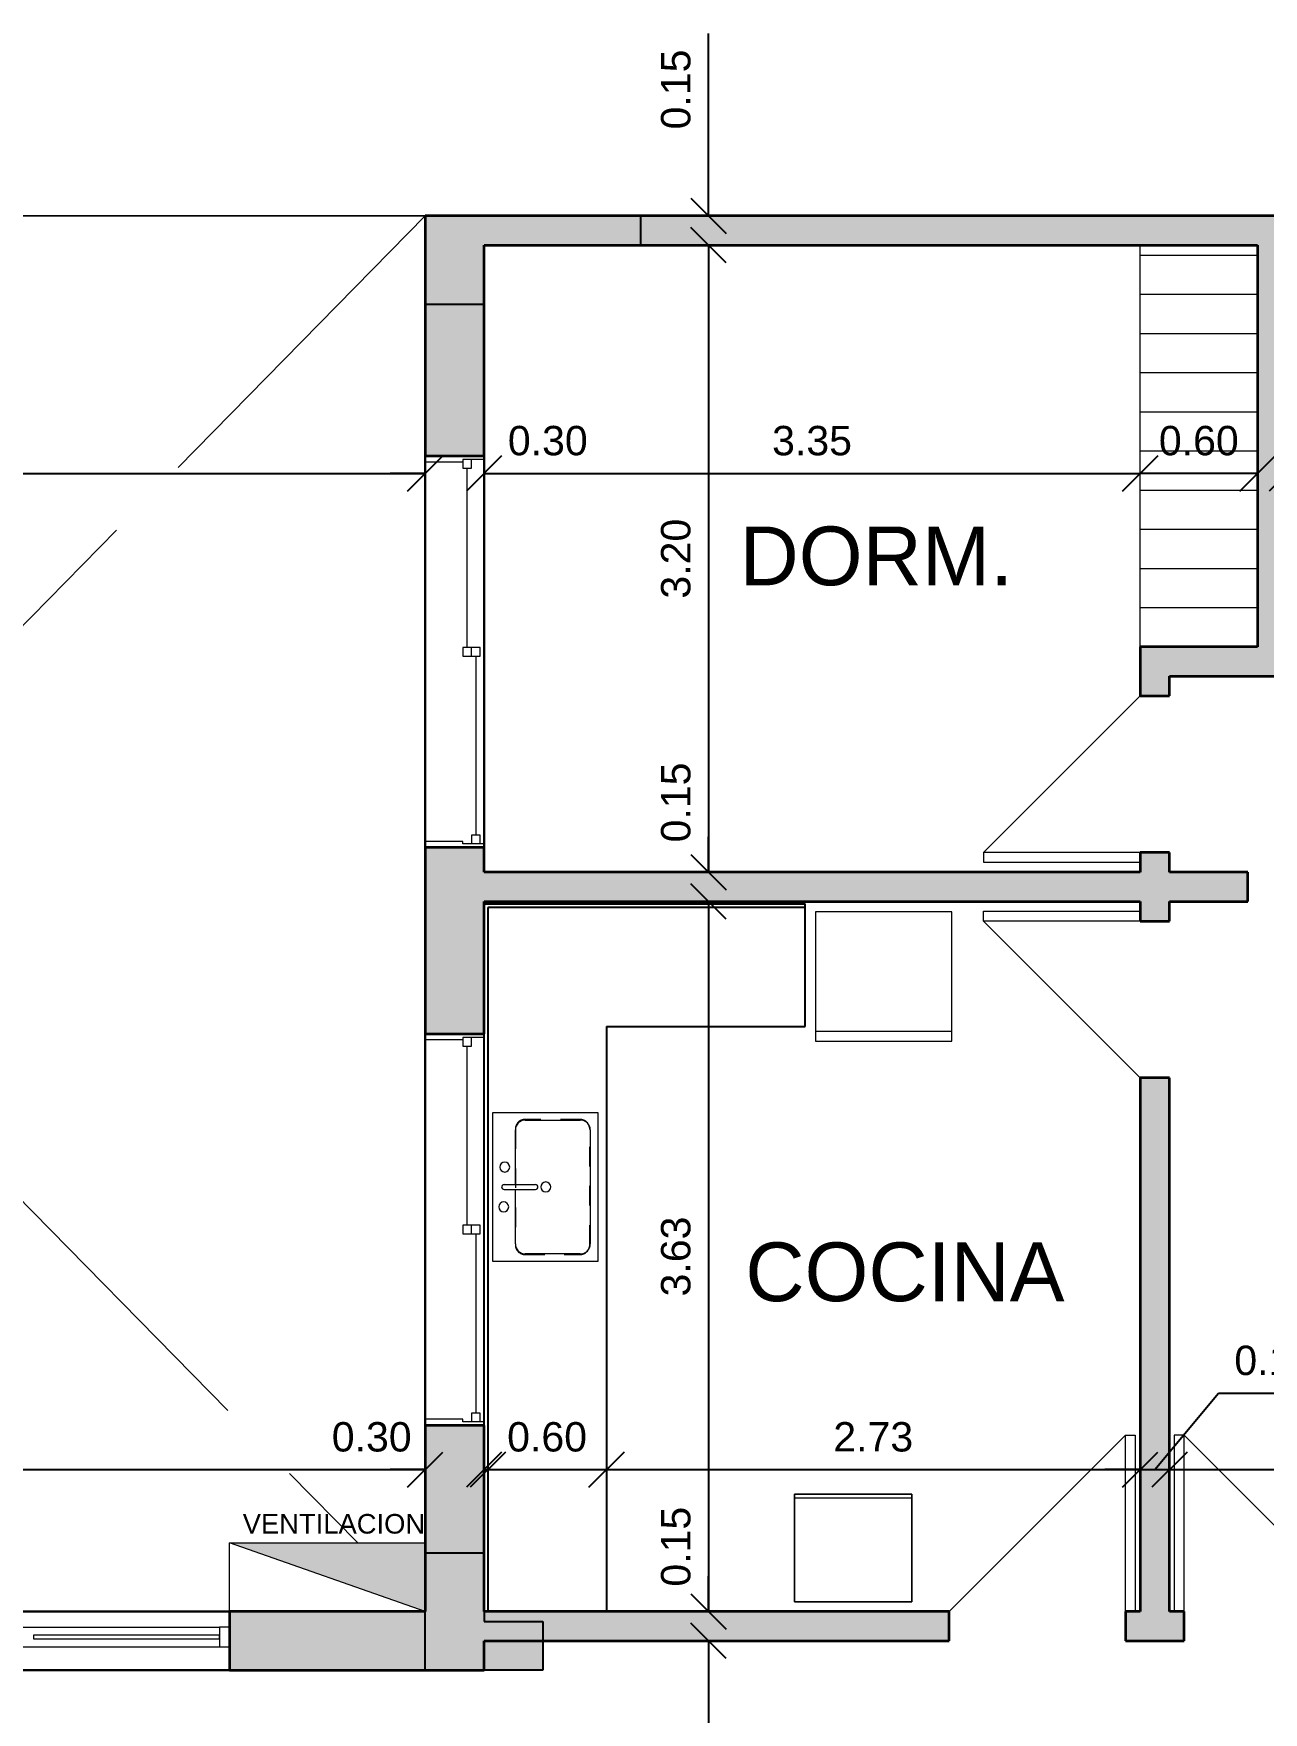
# Model space of a CAD drawing. Header units: metres. Extents: x 42 to 294, y -52 to 32.
# Drawn here: x 106.92 to 113.2, y -7.5 to 1.07 of the extents above; entities that cross this region are included whole.
import ezdxf

# ---------------------------------------------------------------- set-up
doc = ezdxf.new("R2010")
doc.units = ezdxf.units.M
doc.header["$LTSCALE"] = 0.15
doc.linetypes.add('ACAD_ISO02W100', pattern=[15, 12, -3])
doc.linetypes.add('Dash dot dot', pattern=[0.03, 0.012, -0.006, 0, -0.006, 0, -0.006])
doc.layers.get('0').update_dxf_attribs({"lineweight": 20})
for name, color, linetype, lineweight in [('A-DOORSYM', 1, 'Continuous', 9), ('A-FLORCAM', 3, 'Continuous', 9), ('A-GLAZIDM', 6, 'Continuous', 9), ('A-WALL', 2, 'Continuous', 30), ('A-WALLCWM', 6, 'Continuous', 9), ('F-AFFFEQM', 6, 'Continuous', 9), ('P-SANRFIM', 6, 'Continuous', 9), ('VENTILACIONES', 4, 'Continuous', 9)]:
    doc.layers.add(name, color=color, linetype=linetype, lineweight=lineweight)
doc.layers.add('Hatch', color=8, linetype='Continuous')
doc.layers.add('MUROS', color=11, linetype='Continuous')
doc.styles.get("Standard").update_dxf_attribs({"font": 'arial.ttf', "height": 0.15})
doc.dimstyles.new('Copy of Annotative', dxfattribs={"dimtxt": 0.15, "dimasz": 0.18, "dimexe": 0.18, "dimexo": 0.0625, "dimgap": 0.09, "dimtad": 1, "dimzin": 0, "dimdsep": 46, "dimtxsty": 'Standard', "dimblk": 'OBLIQUE', "dimcen": 0.09, "dimse1": 1, "dimse2": 1, "dimadec": 0, "dimazin": 0, "dimtfac": 1, "dimtofl": 0, "dimtmove": 0, "dimatfit": 3, "dimfxl": 1, "dimtolj": 1, "dimtzin": 0, "dimarcsym": 0})

# ---------------------------------------------------------------- blocks, each defined once
blk = doc.blocks.new('Puerta de 1 hoja - 90 x 210 cm-88-04 Tercer piso')
at = {"layer": 'A-DOORSYM', "lineweight": 13}
for p, q in [((0.7169, 0.975), (-0.1831, 0.075)), ((0.7169, 0.975), (-0.1831, 0.075)), ((0.7169, 0.075), (0.7169, 0.975))]:
    blk.add_line(p, q, dxfattribs=at)
blk = doc.blocks.new('Puerta de 1 hoja - 90 x 210 cm-89-04 Tercer piso')
at = {"layer": 'A-DOORSYM', "lineweight": 13}
for p, q in [((0.7169, -0.975), (-0.1831, -0.075)), ((0.7169, -0.975), (-0.1831, -0.075)), ((0.7169, -0.075), (0.7169, -0.975))]:
    blk.add_line(p, q, dxfattribs=at)
blk = doc.blocks.new('Puerta de 1 hoja - 80 x 210 cm-113-04 Tercer piso')
at = {"layer": 'A-DOORSYM', "lineweight": 13}
for p, q in [((0.6669, -0.875), (-0.1331, -0.075)), ((0.6669, -0.875), (-0.1331, -0.075)), ((0.6669, -0.075), (0.6669, -0.875))]:
    blk.add_line(p, q, dxfattribs=at)
blk = doc.blocks.new('Deslizante con cubrejuntas - 2000 x 1200mm-110-04 Tercer piso')
at = {"layer": 'A-GLAZIDM', "lineweight": 13}
for p, q in [((-1, 0.15), (-0.98095, 0.15)), ((-0.98095, 0.15), (-0.98095, 0.04205)), ((-0.9365, 0.0865), (-0.98095, 0.0865)), ((-0.9365, 0.04205), (-0.9365, 0.0865)), ((-0.022225, 0.13095), (-0.022225, 0.04205)), ((0.022225, 0.13095), (-0.022225, 0.13095)), ((0.022225, 0.0865), (-0.022225, 0.0865)), ((0.022225, 0.04205), (0.022225, 0.13095)), ((0.022225, 0.108725), (0.9365, 0.108725)), ((0.9365, 0.13095), (0.9365, 0.0865)), ((0.98095, 0.13095), (0.9365, 0.13095)), ((0.9365, 0.0865), (0.98095, 0.0865)), ((0.98095, 0.15), (0.98095, 0.04205)), ((1, 0.15), (0.98095, 0.15)), ((1, -0.15), (1, 0.15)), ((-0.98095, 0.04205), (-0.96825, 0.04205)), ((-0.96825, 0.04205), (-0.9365, 0.04205)), ((-0.96825, 0.04205), (-0.96825, -0.15)), ((-0.022225, 0.064275), (-0.9365, 0.064275)), ((-0.022225, 0.04205), (0.022225, 0.04205)), ((0.96825, 0.04205), (0.96825, -0.15)), ((0.98095, 0.04205), (0.96825, 0.04205)), ((-0.96825, -0.15), (-1, -0.15)), ((0.96825, -0.15), (1, -0.15))]:
    blk.add_line(p, q, dxfattribs=at)
blk = doc.blocks.new('Montante rectangular - Montante rectangular - 5x10 cm Aluminio-107-04 Tercer piso')
at = {"layer": 'A-WALLCWM'}
h = blk.add_hatch(dxfattribs=at)
h.set_pattern_fill('FP1_4', color=256, style=0, pattern_type=2)
h.set_pattern_definition([(315, (-0.215, 0.048), (0.25173, 0.25173), []), (315, (-0.215, -0.333), (0.25173, 0.25173), [])])
h.paths.add_polyline_path([(-0.05, 0.05), (0, 0.05), (0, -0.05), (-0.05, -0.05)], flags=0)
at = {"layer": 'A-WALLCWM', "lineweight": 13}
for p, q in [((-0.05, 0.05), (0, 0.05)), ((-0.05, -0.05), (-0.05, 0.05)), ((0, 0.05), (0, -0.05)), ((0, -0.05), (-0.05, -0.05))]:
    blk.add_line(p, q, dxfattribs=at)
blk = doc.blocks.new('Montante rectangular - Montante rectangular - 5x10 cm Aluminio-93-04 Tercer piso')
at = {"layer": 'A-WALLCWM'}
for p, q in [((20.7336, -3.1307), (20.7336, -4.1307)), ((20.8336, -3.1307), (20.8336, -4.1307))]:
    blk.add_line(p, q, dxfattribs=at)
blk = doc.blocks.new('Panel de sistema - Acristalado-92-04 Tercer piso')
at = {"layer": 'A-WALLCWM'}
for p, q in [((0.475, 0.01), (-0.475, 0.01)), ((-0.475, 0.01), (-0.475, -0.01)), ((0.475, -0.01), (0.475, 0.01)), ((-0.475, -0.01), (0.475, -0.01))]:
    blk.add_line(p, q, dxfattribs=at)
blk = doc.blocks.new('Montante rectangular - Montante rectangular - 5x10 cm Aluminio-91-04 Tercer piso')
at = {"layer": 'A-WALLCWM'}
for p, q in [((20.4836, 4.8143), (21.4336, 4.8143)), ((20.4836, 4.7143), (21.4336, 4.7143))]:
    blk.add_line(p, q, dxfattribs=at)
blk = doc.blocks.new('Puerta de 1 hoja - 80 x 210 cm-84-04 Tercer piso')
at = {"layer": 'A-DOORSYM', "lineweight": 13}
for p, q in [((0.6669, 0.875), (-0.1331, 0.075)), ((0.6669, 0.875), (-0.1331, 0.075)), ((0.6669, 0.075), (0.6669, 0.875))]:
    blk.add_line(p, q, dxfattribs=at)
blk = doc.blocks.new('Counter Top - Corner w sink - 600mm Depth-54-04 Tercer piso')
at = {"layer": 'A-FLORCAM'}
for p, q in [((-1.2005, 1.6404), (-1.2005, 0)), ((-0.5755, 1.6404), (-1.2005, 1.6404)), ((-0.5755, 0.625), (-0.5755, 1.6404)), ((2.4121, 0.625), (-0.5755, 0.625)), ((-0.5379, 0), (1.4621, 0))]:
    blk.add_line(p, q, dxfattribs=at)
at = {"layer": 'A-FLORCAM', "lineweight": 25}
for p, q in [((-0.5755, 1.6404), (-1.2005, 1.6404)), ((-1.2005, 0), (-1.2005, 1.6404)), ((-1.1814, 1.6404), (-1.1814, 0.0191)), ((-0.5755, 0.625), (-0.5755, 1.6404)), ((-0.5755, 0.625), (2.4121, 0.625)), ((-1.1814, 0.0191), (2.4121, 0.0191)), ((1.4621, 0), (-0.5379, 0))]:
    blk.add_line(p, q, dxfattribs=at)
at = {"layer": 'A-FLORCAM', "linetype": 'Dash dot dot'}
for p, q in [((0.5395, 0.54), (-0.0505, 0.54)), ((-0.1005, 0.49), (-0.1005, 0.21)), ((0.5895, 0.21), (0.5895, 0.49)), ((-0.0505, 0.16), (0.5395, 0.16))]:
    blk.add_line(p, q, dxfattribs=at)
for centre, start, end in [((-0.0505, 0.49), 90, 180), ((0.5395, 0.49), 360, 90), ((-0.0505, 0.21), 180, 270), ((0.5395, 0.21), 270, 0)]:
    blk.add_arc(centre, 0.05, start, end, dxfattribs=at)
blk = doc.blocks.new('M_Sink Kitchen-Single - 760 x 535mm-27-04 Tercer piso')
at = {"layer": 'P-SANRFIM'}
for p, q in [((-0.3643, -0.2698), (-0.3643, 0.2652)), ((-0.3643, 0.2652), (0.3957, 0.2652)), ((0.3957, 0.2652), (0.3957, -0.2698)), ((-0.3262, -0.1047), (-0.3262, 0.1763)), ((-0.2754, 0.2271), (0.3068, 0.2271)), ((0.3576, 0.1763), (0.3576, -0.1047)), ((0.003, -0.2127), (0.003, -0.0531)), ((0.0284, -0.2127), (0.0284, -0.0531)), ((0.003, -0.1555), (-0.2754, -0.1555)), ((0.3068, -0.1555), (0.0284, -0.1555)), ((0.3957, -0.2698), (-0.3643, -0.2698))]:
    blk.add_line(p, q, dxfattribs=at)
for centre, radius, start, end in [((-0.2754, 0.1763), 0.0508, 90, 180), ((0.3068, 0.1763), 0.0508, 360, 90), ((0.0157, 0), 0.0254, 360, 180), ((0.0157, 0), 0.0254, 180, 0), ((0.0157, -0.0531), 0.0127, 360, 180), ((-0.2754, -0.1047), 0.0508, 180, 270), ((0.3068, -0.1047), 0.0508, 270, 0), ((-0.0859, -0.2096), 0.0254, 360, 180), ((-0.0859, -0.2096), 0.0254, 180, 0), ((0.0157, -0.2127), 0.0127, 180, 0), ((0.1173, -0.2148), 0.0254, 360, 180), ((0.1173, -0.2148), 0.0254, 180, 0)]:
    blk.add_arc(centre, radius, start, end, dxfattribs=at)
blk = doc.blocks.new('Refrigerator - 695 x 1650 x 660mm-9-04 Tercer piso')
at = {"layer": 'F-AFFFEQM'}
for p, q in [((0.695, 0.762), (0, 0.762)), ((0, 0.762), (0, 0.102)), ((0.695, 0.762), (0, 0.762)), ((0, 0.762), (0, 0.102)), ((0.695, 0.102), (0.695, 0.762)), ((0.695, 0.102), (0.695, 0.762)), ((0.695, 0.152), (0, 0.152)), ((0, 0.102), (0.695, 0.102)), ((0, 0.102), (0.695, 0.102))]:
    blk.add_line(p, q, dxfattribs=at)
blk = doc.blocks.new('Washer - 600 x 820 x 550mm-26-04 Tercer piso')
at = {"layer": 'F-AFFFEQM'}
for p, q in [((0.1487, 0.675), (-0.4513, 0.675)), ((-0.4513, 0.675), (-0.4513, 0.125)), ((-0.4513, 0.125), (-0.4513, 0.675)), ((-0.4513, 0.675), (0.1487, 0.675)), ((-0.4513, 0.125), (-0.4513, 0.675)), ((-0.4513, 0.675), (0.1487, 0.675)), ((-0.4513, 0.655), (0.1487, 0.655)), ((0.1487, 0.125), (0.1487, 0.675)), ((0.1487, 0.675), (0.1487, 0.125)), ((0.1487, 0.675), (0.1487, 0.125)), ((-0.4513, 0.125), (0.1487, 0.125)), ((0.1487, 0.125), (-0.4513, 0.125)), ((-0.4513, 0.125), (0.1487, 0.125))]:
    blk.add_line(p, q, dxfattribs=at)
blk = doc.blocks.new('Puerta de 1 hoja - 90 x 210 cm-71-02 Primer piso')
at = {"layer": 'A-DOORSYM', "lineweight": 13}
for p, q in [((0.7169, 0.975), (-0.1831, 0.075)), ((0.7169, 0.975), (-0.1831, 0.075)), ((0.7169, 0.075), (0.7169, 0.975))]:
    blk.add_line(p, q, dxfattribs=at)
blk = doc.blocks.new('Puerta de 1 hoja - 90 x 210 cm-70-02 Primer piso')
at = {"layer": 'A-DOORSYM', "lineweight": 13}
for p, q in [((0.7169, -0.975), (-0.1831, -0.075)), ((0.7169, -0.975), (-0.1831, -0.075)), ((0.7169, -0.075), (0.7169, -0.975))]:
    blk.add_line(p, q, dxfattribs=at)
blk = doc.blocks.new('Puerta de 1 hoja - 80 x 210 cm-64-02 Primer piso')
at = {"layer": 'A-DOORSYM', "lineweight": 13}
for p, q in [((0.6669, -0.875), (-0.1331, -0.075)), ((0.6669, -0.875), (-0.1331, -0.075)), ((0.6669, -0.075), (0.6669, -0.875))]:
    blk.add_line(p, q, dxfattribs=at)
blk = doc.blocks.new('Puerta de 1 hoja - 80 x 210 cm-63-02 Primer piso')
at = {"layer": 'A-DOORSYM', "lineweight": 13}
for p, q in [((0.6669, 0.875), (-0.1331, 0.075)), ((0.6669, 0.875), (-0.1331, 0.075)), ((0.6669, 0.075), (0.6669, 0.875))]:
    blk.add_line(p, q, dxfattribs=at)
blk = doc.blocks.new('_Oblique')
at = {"color": 0, "linetype": 'ByBlock', "lineweight": -2}
blk.add_line((-0.5, -0.5), (0.5, 0.5), dxfattribs=at)
blk = doc.blocks.new('*D2871')
at = {"color": 0, "lineweight": -2, "transparency": 16777216}
blk.add_line((101.9177, -1.1738), (108.9177, -1.1738), dxfattribs=at)
at = {"layer": 'Defpoints', "color": 0, "transparency": 16777216}
for p in [(101.9177, -1.1738), (108.9177, -1.1738), (108.9177, -1.1738)]:
    blk.add_point(p, dxfattribs=at)
at = {"color": 0, "lineweight": -2, "transparency": 16777216, "xscale": 0.18, "yscale": 0.18, "zscale": 0.18, "rotation": 180}
blk.add_blockref('_Oblique', (101.9177, -1.1738), dxfattribs=at)
at = {"color": 0, "lineweight": -2, "transparency": 16777216, "xscale": 0.18, "yscale": 0.18, "zscale": 0.18}
blk.add_blockref('_Oblique', (108.9177, -1.1738), dxfattribs=at)
at = {"color": 0, "transparency": 16777216, "insert": (105.4177, -1.0072), "char_height": 0.15, "attachment_point": 5}
blk.add_mtext('\\A1;7.00', dxfattribs=at)
blk = doc.blocks.new('*D2872')
at = {"color": 0, "lineweight": -2, "transparency": 16777216}
for p, q in [((108.9177, -1.1738), (108.7377, -1.1738)), ((109.2177, -1.1738), (109.3977, -1.1738))]:
    blk.add_line(p, q, dxfattribs=at)
at = {"layer": 'Defpoints', "color": 0, "transparency": 16777216}
for p in [(108.9177, -1.1738), (109.2177, -1.1738), (109.2177, -1.1738)]:
    blk.add_point(p, dxfattribs=at)
at = {"color": 0, "lineweight": -2, "transparency": 16777216, "xscale": 0.18, "yscale": 0.18, "zscale": 0.18}
blk.add_blockref('_Oblique', (108.9177, -1.1738), dxfattribs=at)
at = {"color": 0, "lineweight": -2, "transparency": 16777216, "xscale": 0.18, "yscale": 0.18, "zscale": 0.18, "rotation": 180}
blk.add_blockref('_Oblique', (109.2177, -1.1738), dxfattribs=at)
at = {"color": 0, "transparency": 16777216, "insert": (109.5434, -1.0072), "char_height": 0.15, "attachment_point": 5}
blk.add_mtext('\\A1;0.30', dxfattribs=at)
blk = doc.blocks.new('*D2873')
at = {"color": 0, "lineweight": -2, "transparency": 16777216}
for p, q in [((113.1677, -1.1738), (112.9877, -1.1738)), ((113.3177, -1.1738), (113.4977, -1.1738))]:
    blk.add_line(p, q, dxfattribs=at)
at = {"layer": 'Defpoints', "color": 0, "transparency": 16777216}
for p in [(113.1677, -1.1738), (113.3177, -1.1738), (113.3177, -1.1738)]:
    blk.add_point(p, dxfattribs=at)
at = {"color": 0, "lineweight": -2, "transparency": 16777216, "xscale": 0.18, "yscale": 0.18, "zscale": 0.18}
blk.add_blockref('_Oblique', (113.1677, -1.1738), dxfattribs=at)
at = {"color": 0, "lineweight": -2, "transparency": 16777216, "xscale": 0.18, "yscale": 0.18, "zscale": 0.18, "rotation": 180}
blk.add_blockref('_Oblique', (113.3177, -1.1738), dxfattribs=at)
at = {"color": 0, "transparency": 16777216, "insert": (113.5385, -1.0072), "char_height": 0.15, "attachment_point": 5}
blk.add_mtext('\\A1;0.15', dxfattribs=at)
blk = doc.blocks.new('*D2860')
at = {"color": 0, "lineweight": -2, "transparency": 16777216}
blk.add_line((101.9177, -6.2596), (108.9177, -6.2596), dxfattribs=at)
at = {"layer": 'Defpoints', "color": 0, "transparency": 16777216}
for p in [(101.9177, -6.2596), (108.9177, -6.2596), (108.9177, -6.2596)]:
    blk.add_point(p, dxfattribs=at)
at = {"color": 0, "lineweight": -2, "transparency": 16777216, "xscale": 0.18, "yscale": 0.18, "zscale": 0.18, "rotation": 180}
blk.add_blockref('_Oblique', (101.9177, -6.2596), dxfattribs=at)
at = {"color": 0, "lineweight": -2, "transparency": 16777216, "xscale": 0.18, "yscale": 0.18, "zscale": 0.18}
blk.add_blockref('_Oblique', (108.9177, -6.2596), dxfattribs=at)
at = {"color": 0, "transparency": 16777216, "insert": (105.4177, -6.093), "char_height": 0.15, "attachment_point": 5}
blk.add_mtext('\\A1;7.00', dxfattribs=at)
blk = doc.blocks.new('*D2861')
at = {"color": 0, "lineweight": -2, "transparency": 16777216}
for p, q in [((108.9177, -6.2596), (108.7377, -6.2596)), ((109.2177, -6.2596), (109.3977, -6.2596))]:
    blk.add_line(p, q, dxfattribs=at)
at = {"layer": 'Defpoints', "color": 0, "transparency": 16777216}
for p in [(108.9177, -6.2596), (109.2177, -6.2596), (109.2177, -6.2596)]:
    blk.add_point(p, dxfattribs=at)
at = {"color": 0, "lineweight": -2, "transparency": 16777216, "xscale": 0.18, "yscale": 0.18, "zscale": 0.18}
blk.add_blockref('_Oblique', (108.9177, -6.2596), dxfattribs=at)
at = {"color": 0, "lineweight": -2, "transparency": 16777216, "xscale": 0.18, "yscale": 0.18, "zscale": 0.18, "rotation": 180}
blk.add_blockref('_Oblique', (109.2177, -6.2596), dxfattribs=at)
at = {"color": 0, "transparency": 16777216, "insert": (108.6443, -6.093), "char_height": 0.15, "attachment_point": 5}
blk.add_mtext('\\A1;0.30', dxfattribs=at)
blk = doc.blocks.new('*D2862')
at = {"color": 0, "lineweight": -2, "transparency": 16777216}
blk.add_line((109.2367, -6.2596), (109.8427, -6.2596), dxfattribs=at)
at = {"layer": 'Defpoints', "color": 0, "transparency": 16777216}
for p in [(109.2367, -6.2596), (109.8427, -6.2596), (109.8427, -6.2596)]:
    blk.add_point(p, dxfattribs=at)
at = {"color": 0, "lineweight": -2, "transparency": 16777216, "xscale": 0.18, "yscale": 0.18, "zscale": 0.18, "rotation": 180}
blk.add_blockref('_Oblique', (109.2367, -6.2596), dxfattribs=at)
at = {"color": 0, "lineweight": -2, "transparency": 16777216, "xscale": 0.18, "yscale": 0.18, "zscale": 0.18}
blk.add_blockref('_Oblique', (109.8427, -6.2596), dxfattribs=at)
at = {"color": 0, "transparency": 16777216, "insert": (109.5397, -6.093), "char_height": 0.15, "attachment_point": 5}
blk.add_mtext('\\A1;0.60', dxfattribs=at)
blk = doc.blocks.new('*D2863')
at = {"color": 0, "lineweight": -2, "transparency": 16777216}
blk.add_line((109.8427, -6.2596), (112.5677, -6.2596), dxfattribs=at)
at = {"layer": 'Defpoints', "color": 0, "transparency": 16777216}
for p in [(109.8427, -6.2596), (112.5677, -6.2596), (112.5677, -6.2614)]:
    blk.add_point(p, dxfattribs=at)
at = {"color": 0, "lineweight": -2, "transparency": 16777216, "xscale": 0.18, "yscale": 0.18, "zscale": 0.18, "rotation": 180}
blk.add_blockref('_Oblique', (109.8427, -6.2596), dxfattribs=at)
at = {"color": 0, "lineweight": -2, "transparency": 16777216, "xscale": 0.18, "yscale": 0.18, "zscale": 0.18}
blk.add_blockref('_Oblique', (112.5677, -6.2596), dxfattribs=at)
at = {"color": 0, "transparency": 16777216, "insert": (111.2052, -6.093), "char_height": 0.15, "attachment_point": 5}
blk.add_mtext('\\A1;2.73', dxfattribs=at)
blk = doc.blocks.new('*D2864')
at = {"color": 0, "lineweight": -2, "transparency": 16777216}
for p, q in [((112.6427, -6.2596), (112.9678, -5.8694)), ((112.9678, -5.8694), (113.5385, -5.8694)), ((112.5677, -6.2596), (112.3877, -6.2596)), ((112.5677, -6.2596), (112.7177, -6.2596)), ((112.7177, -6.2596), (112.8977, -6.2596))]:
    blk.add_line(p, q, dxfattribs=at)
at = {"layer": 'Defpoints', "color": 0, "transparency": 16777216}
for p in [(112.5677, -6.2614), (112.7177, -6.2596), (112.7177, -6.2614)]:
    blk.add_point(p, dxfattribs=at)
at = {"color": 0, "lineweight": -2, "transparency": 16777216, "xscale": 0.18, "yscale": 0.18, "zscale": 0.18}
blk.add_blockref('_Oblique', (112.5677, -6.2596), dxfattribs=at)
at = {"color": 0, "lineweight": -2, "transparency": 16777216, "xscale": 0.18, "yscale": 0.18, "zscale": 0.18, "rotation": 180}
blk.add_blockref('_Oblique', (112.7177, -6.2596), dxfattribs=at)
at = {"color": 0, "transparency": 16777216, "insert": (113.2531, -5.7028), "char_height": 0.15, "attachment_point": 5}
blk.add_mtext('\\A1;0.15', dxfattribs=at)
blk = doc.blocks.new('*D2865')
at = {"color": 0, "lineweight": -2, "transparency": 16777216}
blk.add_line((112.7177, -6.2596), (119.1927, -6.2596), dxfattribs=at)
at = {"layer": 'Defpoints', "color": 0, "transparency": 16777216}
for p in [(112.7177, -6.2614), (119.1927, -6.2596), (119.1927, -6.2628)]:
    blk.add_point(p, dxfattribs=at)
at = {"color": 0, "lineweight": -2, "transparency": 16777216, "xscale": 0.18, "yscale": 0.18, "zscale": 0.18, "rotation": 180}
blk.add_blockref('_Oblique', (112.7177, -6.2596), dxfattribs=at)
at = {"color": 0, "lineweight": -2, "transparency": 16777216, "xscale": 0.18, "yscale": 0.18, "zscale": 0.18}
blk.add_blockref('_Oblique', (119.1927, -6.2596), dxfattribs=at)
at = {"color": 0, "transparency": 16777216, "insert": (115.9552, -6.093), "char_height": 0.15, "attachment_point": 5}
blk.add_mtext('\\A1;6.48', dxfattribs=at)
blk = doc.blocks.new('*D2837')
at = {"color": 0, "lineweight": -2, "transparency": 16777216}
blk.add_line((113.1677, -1.1738), (112.5677, -1.1738), dxfattribs=at)
at = {"layer": 'Defpoints', "color": 0, "transparency": 16777216}
for p in [(112.5677, -1.1738), (112.5677, -1.1738), (113.1677, -1.1738)]:
    blk.add_point(p, dxfattribs=at)
at = {"color": 0, "lineweight": -2, "transparency": 16777216, "xscale": 0.18, "yscale": 0.18, "zscale": 0.18, "rotation": 180}
blk.add_blockref('_Oblique', (112.5677, -1.1738), dxfattribs=at)
at = {"color": 0, "lineweight": -2, "transparency": 16777216, "xscale": 0.18, "yscale": 0.18, "zscale": 0.18}
blk.add_blockref('_Oblique', (113.1677, -1.1738), dxfattribs=at)
at = {"color": 0, "transparency": 16777216, "insert": (112.8677, -1.0072), "char_height": 0.15, "attachment_point": 5}
blk.add_mtext('\\A1;0.60', dxfattribs=at)
blk = doc.blocks.new('*D2840')
at = {"color": 0, "lineweight": -2, "transparency": 16777216}
blk.add_line((109.2177, -1.1738), (112.5677, -1.1738), dxfattribs=at)
at = {"layer": 'Defpoints', "color": 0, "transparency": 16777216}
for p in [(109.2177, -1.1738), (112.5677, -1.1738), (112.5677, -1.1738)]:
    blk.add_point(p, dxfattribs=at)
at = {"color": 0, "lineweight": -2, "transparency": 16777216, "xscale": 0.18, "yscale": 0.18, "zscale": 0.18, "rotation": 180}
blk.add_blockref('_Oblique', (109.2177, -1.1738), dxfattribs=at)
at = {"color": 0, "lineweight": -2, "transparency": 16777216, "xscale": 0.18, "yscale": 0.18, "zscale": 0.18}
blk.add_blockref('_Oblique', (112.5677, -1.1738), dxfattribs=at)
at = {"color": 0, "transparency": 16777216, "insert": (110.8927, -1.0072), "char_height": 0.15, "attachment_point": 5}
blk.add_mtext('\\A1;3.35', dxfattribs=at)
blk = doc.blocks.new('*D2506')
at = {"color": 0, "lineweight": -2, "transparency": 16777216}
for p, q in [((110.3643, 0.141), (110.3643, 1.0717)), ((110.3643, -0.009), (110.3643, -0.189))]:
    blk.add_line(p, q, dxfattribs=at)
at = {"layer": 'Defpoints', "color": 0, "transparency": 16777216}
for p in [(110.3643, 0.141), (110.3643, -0.009), (110.3643, -0.009)]:
    blk.add_point(p, dxfattribs=at)
at = {"color": 0, "lineweight": -2, "transparency": 16777216, "xscale": 0.18, "yscale": 0.18, "zscale": 0.18}
for p, rotation in [((110.3643, 0.141), 270), ((110.3643, -0.009), 90)]:
    blk.add_blockref('_Oblique', p, dxfattribs=dict(at, rotation=rotation))
at = {"color": 0, "transparency": 16777216, "insert": (110.1977, 0.7864), "char_height": 0.15, "attachment_point": 5, "rotation": 90}
blk.add_mtext('\\A1;0.15', dxfattribs=at)
blk = doc.blocks.new('*D2507')
at = {"color": 0, "lineweight": -2, "transparency": 16777216}
blk.add_line((110.3643, -0.009), (110.3643, -3.209), dxfattribs=at)
at = {"layer": 'Defpoints', "color": 0, "transparency": 16777216}
for p in [(110.3643, -0.009), (110.3643, -3.209), (110.3739, -3.209)]:
    blk.add_point(p, dxfattribs=at)
at = {"color": 0, "lineweight": -2, "transparency": 16777216, "xscale": 0.18, "yscale": 0.18, "zscale": 0.18}
for p, rotation in [((110.3643, -0.009), 90), ((110.3643, -3.209), 270)]:
    blk.add_blockref('_Oblique', p, dxfattribs=dict(at, rotation=rotation))
at = {"color": 0, "transparency": 16777216, "insert": (110.1976, -1.609), "char_height": 0.15, "attachment_point": 5, "rotation": 90}
blk.add_mtext('\\A1;3.20', dxfattribs=at)
blk = doc.blocks.new('*D2508')
at = {"color": 0, "lineweight": -2, "transparency": 16777216}
for p, q in [((110.3643, -3.209), (110.3643, -3.029)), ((110.3643, -3.359), (110.3643, -3.539))]:
    blk.add_line(p, q, dxfattribs=at)
at = {"layer": 'Defpoints', "color": 0, "transparency": 16777216}
for p in [(110.3739, -3.209), (110.3635, -3.359), (110.3643, -3.359)]:
    blk.add_point(p, dxfattribs=at)
at = {"color": 0, "lineweight": -2, "transparency": 16777216, "xscale": 0.18, "yscale": 0.18, "zscale": 0.18}
for p, rotation in [((110.3643, -3.209), 270), ((110.3643, -3.359), 90)]:
    blk.add_blockref('_Oblique', p, dxfattribs=dict(at, rotation=rotation))
at = {"color": 0, "transparency": 16777216, "insert": (110.1977, -2.8535), "char_height": 0.15, "attachment_point": 5, "rotation": 90}
blk.add_mtext('\\A1;0.15', dxfattribs=at)
blk = doc.blocks.new('*D2509')
at = {"color": 0, "lineweight": -2, "transparency": 16777216}
blk.add_line((110.3643, -3.359), (110.3643, -6.984), dxfattribs=at)
at = {"layer": 'Defpoints', "color": 0, "transparency": 16777216}
for p in [(110.3635, -3.359), (110.3641, -6.984), (110.3643, -6.984)]:
    blk.add_point(p, dxfattribs=at)
at = {"color": 0, "lineweight": -2, "transparency": 16777216, "xscale": 0.18, "yscale": 0.18, "zscale": 0.18}
for p, rotation in [((110.3643, -3.359), 90), ((110.3643, -6.984), 270)]:
    blk.add_blockref('_Oblique', p, dxfattribs=dict(at, rotation=rotation))
at = {"color": 0, "transparency": 16777216, "insert": (110.1976, -5.1715), "char_height": 0.15, "attachment_point": 5, "rotation": 90}
blk.add_mtext('\\A1;3.63', dxfattribs=at)
blk = doc.blocks.new('*D2510')
at = {"color": 0, "lineweight": -2, "transparency": 16777216}
for p, q in [((110.3643, -6.984), (110.3643, -6.804)), ((110.3643, -7.134), (110.3643, -7.314))]:
    blk.add_line(p, q, dxfattribs=at)
at = {"layer": 'Defpoints', "color": 0, "transparency": 16777216}
for p in [(110.3641, -6.984), (110.3601, -7.134), (110.3643, -7.134)]:
    blk.add_point(p, dxfattribs=at)
at = {"color": 0, "lineweight": -2, "transparency": 16777216, "xscale": 0.18, "yscale": 0.18, "zscale": 0.18}
for p, rotation in [((110.3643, -6.984), 270), ((110.3643, -7.134), 90)]:
    blk.add_blockref('_Oblique', p, dxfattribs=dict(at, rotation=rotation))
at = {"color": 0, "transparency": 16777216, "insert": (110.1977, -6.6529), "char_height": 0.15, "attachment_point": 5, "rotation": 90}
blk.add_mtext('\\A1;0.15', dxfattribs=at)
blk = doc.blocks.new('*D2511')
at = {"color": 0, "lineweight": -2, "transparency": 16777216}
blk.add_line((110.3643, -7.134), (110.3643, -8.659), dxfattribs=at)
at = {"layer": 'Defpoints', "color": 0, "transparency": 16777216}
for p in [(110.3601, -7.134), (110.3638, -8.659), (110.3643, -8.659)]:
    blk.add_point(p, dxfattribs=at)
at = {"color": 0, "lineweight": -2, "transparency": 16777216, "xscale": 0.18, "yscale": 0.18, "zscale": 0.18}
for p, rotation in [((110.3643, -7.134), 90), ((110.3643, -8.659), 270)]:
    blk.add_blockref('_Oblique', p, dxfattribs=dict(at, rotation=rotation))
at = {"color": 0, "transparency": 16777216, "insert": (110.1976, -7.8965), "char_height": 0.15, "attachment_point": 5, "rotation": 90}
blk.add_mtext('\\A1;1.53', dxfattribs=at)

msp = doc.modelspace()

# ---------------------------------------------------------------- hatches: boundary and pattern name
at = {"layer": 'Hatch', "ltscale": 0.2}
for points in [[(109.2177, -0.009), (110.0177, -0.009), (110.0177, 0.141), (108.9177, 0.141), (108.9177, -0.309), (109.2177, -0.309)], [(108.9177, -7.284), (109.5177, -7.284), (109.5177, -7.034), (109.2177, -7.034), (109.2177, -6.684), (108.9177, -6.684)]]:
    msp.add_hatch(color=256, dxfattribs=at).paths.add_polyline_path(points)
at = {"layer": 'MUROS'}
h = msp.add_hatch(color=256, dxfattribs=at)
h.paths.add_polyline_path([(120.4927, -6.9653), (119.4927, -6.9653), (119.4927, -7.1153), (120.4927, -7.1153)])
h.paths.add_polyline_path([(119.4927, -7.434), (119.1927, -7.434), (119.1927, -7.909), (119.4927, -7.909)])
h.paths.add_polyline_path([(119.4927, -6.1715), (119.1927, -6.1715), (119.1927, -6.834), (119.4927, -6.834)])
h.paths.add_polyline_path([(119.1927, -6.984), (115.3177, -6.984), (115.3177, -7.134), (119.1927, -7.134)])
h.paths.add_polyline_path([(119.4927, -0.459), (119.1927, -0.459), (119.1927, -1.034), (119.4927, -1.034)])
h.paths.add_polyline_path([(119.4927, -3.034), (119.1927, -3.034), (119.1927, -3.209), (114.9677, -3.209), (114.9677, -3.109), (114.8177, -3.109), (114.8177, -3.209), (114.0177, -3.209), (114.0177, -3.359), (119.1927, -3.359), (119.1927, -4.1715), (119.4927, -4.1715)])
h.paths.add_polyline_path([(114.5177, -6.984), (113.6927, -6.984), (113.6927, -7.134), (114.5177, -7.134)])
h.paths.add_polyline_path([(112.7927, -6.984), (112.7427, -6.984), (112.7177, -6.984), (112.7177, -4.259), (112.5677, -4.259), (112.5677, -6.984), (112.4927, -6.984), (112.4927, -7.134), (112.7927, -7.134)])
h.paths.add_polyline_path([(111.5927, -6.984), (109.2177, -6.984), (109.2177, -7.034), (109.5177, -7.034), (109.5177, -7.134), (111.5927, -7.134)])
h.paths.add_polyline_path([(109.2177, -6.034), (108.9177, -6.034), (108.9177, -6.684), (109.2177, -6.684)])
h.paths.add_polyline_path([(108.9177, -6.984), (107.9177, -6.984), (107.9177, -7.284), (108.9177, -7.284)])
h.paths.add_polyline_path([(109.2177, -0.309), (108.9177, -0.309), (108.9177, -1.084), (109.2177, -1.084)])
h.paths.add_polyline_path([(114.5177, 0.141), (110.0177, 0.141), (110.0177, -0.009), (113.1677, -0.009), (113.1677, -2.059), (112.5677, -2.059), (112.5677, -2.309), (112.7177, -2.309), (112.7177, -2.209), (114.0177, -2.209), (114.0177, -2.059), (113.3177, -2.059), (113.3177, -0.009), (114.5177, -0.009)])
h.paths.add_polyline_path([(118.6927, 0.141), (115.3177, 0.141), (115.3177, -0.009), (118.6927, -0.009)])
h.paths.add_polyline_path([(115.5677, -2.059), (114.9677, -2.059), (114.9677, -0.009), (114.8177, -0.009), (114.8177, -2.059), (114.7177, -2.059), (114.7177, -2.209), (114.8177, -2.209), (114.8177, -2.309), (114.9677, -2.309), (114.9677, -2.209), (115.5677, -2.209)])
h.paths.add_polyline_path([(113.1177, -3.209), (112.7177, -3.209), (112.7177, -3.109), (112.5677, -3.109), (112.5677, -3.134), (112.5677, -3.159), (112.5677, -3.209), (109.2177, -3.209), (109.2177, -3.084), (108.9177, -3.084), (108.9177, -4.034), (109.2177, -4.034), (109.2177, -3.359), (112.5677, -3.359), (112.5677, -3.459), (112.7177, -3.459), (112.7177, -3.359), (113.1177, -3.359)])
at = {"layer": 'VENTILACIONES'}
h = msp.add_hatch(color=256, dxfattribs=at)
h.paths.add_polyline_path([(108.5738, -6.634), (107.9177, -6.634), (108.9177, -6.984)])
h.paths.add_polyline_path([(108.9177, -6.634), (108.5738, -6.634), (108.9177, -6.984)])

# ---------------------------------------------------------------- linework, layer by layer
for p, q in [((108.9177, 0.141), (101.9177, 0.141)), ((101.9177, 0.141), (108.9177, 0.141)), ((112.5677, -2.059), (112.5677, -0.009)), ((112.5677, -0.059), (113.1677, -0.059)), ((112.5677, -0.259), (113.1677, -0.259)), ((112.5677, -0.459), (113.1677, -0.459)), ((112.5677, -0.659), (113.1677, -0.659)), ((112.5677, -0.859), (113.1677, -0.859)), ((112.5677, -1.059), (113.1677, -1.059)), ((112.5677, -1.259), (113.1677, -1.259)), ((112.5677, -1.459), (113.1677, -1.459)), ((112.5677, -1.659), (113.1677, -1.659)), ((112.5677, -1.859), (113.1677, -1.859))]:
    msp.add_line(p, q)
at = {"linetype": 'ACAD_ISO02W100'}
for p, q in [((101.9177, 0.141), (108.5738, -6.634)), ((108.9177, 0.141), (102.2615, -6.634))]:
    msp.add_line(p, q, dxfattribs=at)
at = {"layer": 'A-DOORSYM'}
for p, q in [((111.7677, -3.109), (111.7677, -3.159)), ((111.7677, -3.159), (112.5677, -3.159)), ((112.5677, -3.159), (112.5677, -3.109)), ((112.5677, -3.109), (112.5677, -3.134)), ((112.5677, -3.134), (112.5677, -3.1215)), ((111.7677, -3.459), (111.7677, -3.409)), ((111.7677, -3.409), (112.5677, -3.409)), ((112.5677, -3.409), (112.5677, -3.459)), ((112.4927, -6.084), (112.5427, -6.084)), ((112.5427, -6.084), (112.5427, -6.984)), ((112.7927, -6.084), (112.7427, -6.084)), ((112.7427, -6.084), (112.7427, -6.984)), ((112.5427, -6.984), (112.4927, -6.984)), ((112.7427, -6.984), (112.7927, -6.984))]:
    msp.add_line(p, q, dxfattribs=at)
at = {"layer": 'A-WALL', "lineweight": 35}
for p, q in [((108.9177, 0.141), (108.9177, -1.084)), ((119.4927, 0.141), (108.9177, 0.141)), ((109.2177, -1.084), (109.2177, -0.009)), ((109.2177, -0.009), (113.1677, -0.009)), ((113.1677, -0.009), (113.1677, -2.059)), ((108.9177, -1.084), (109.2177, -1.084)), ((113.1677, -2.059), (112.5677, -2.059)), ((112.5677, -2.059), (112.5677, -2.309)), ((112.7177, -2.209), (114.0177, -2.209)), ((112.7177, -2.309), (112.7177, -2.209)), ((112.5677, -2.309), (112.7177, -2.309)), ((109.2177, -3.084), (108.9177, -3.084)), ((108.9177, -3.084), (108.9177, -4.034)), ((109.2177, -3.209), (109.2177, -3.084)), ((112.5677, -3.109), (112.5677, -3.209)), ((112.7177, -3.109), (112.5677, -3.109)), ((112.7177, -3.209), (112.7177, -3.109)), ((112.5677, -3.209), (109.2177, -3.209)), ((113.1177, -3.209), (112.7177, -3.209)), ((113.1177, -3.359), (113.1177, -3.209)), ((109.2177, -4.034), (109.2177, -3.359)), ((109.2177, -3.359), (112.5677, -3.359)), ((112.5677, -3.359), (112.5677, -3.459)), ((112.7177, -3.359), (113.1177, -3.359)), ((112.7177, -3.459), (112.7177, -3.359)), ((112.5677, -3.459), (112.7177, -3.459)), ((108.9177, -4.034), (109.2177, -4.034)), ((112.5677, -4.259), (112.5677, -6.984)), ((112.7177, -4.259), (112.5677, -4.259)), ((112.7177, -6.984), (112.7177, -4.259)), ((109.2177, -6.034), (108.9177, -6.034)), ((108.9177, -6.034), (108.9177, -6.984)), ((109.2177, -6.984), (109.2177, -6.034)), ((108.9177, -6.984), (107.9177, -6.984)), ((107.9177, -6.984), (107.9177, -7.284)), ((111.5927, -6.984), (109.2177, -6.984)), ((111.5927, -7.134), (111.5927, -6.984)), ((112.5677, -6.984), (112.4927, -6.984)), ((112.4927, -6.984), (112.4927, -7.134)), ((112.7927, -6.984), (112.7177, -6.984)), ((112.7927, -7.134), (112.7927, -6.984)), ((109.2177, -7.284), (109.2177, -7.134)), ((109.2177, -7.134), (111.5927, -7.134)), ((112.4927, -7.134), (112.7927, -7.134)), ((107.9177, -7.284), (109.2177, -7.284))]:
    msp.add_line(p, q, dxfattribs=at)
at = {"layer": 'A-WALL'}
for p, q in [((108.9177, -3.084), (108.9177, -1.084)), ((109.2177, -1.084), (109.2177, -3.084)), ((108.9177, -6.034), (108.9177, -4.034)), ((102.9177, -6.984), (107.9177, -6.984)), ((107.9177, -7.284), (102.9177, -7.284))]:
    msp.add_line(p, q, dxfattribs=at)
at = {"layer": 'Hatch', "ltscale": 0.2}
for p, q in [((108.9177, -0.009), (108.9177, 0.141)), ((108.9177, 0.141), (108.9177, -0.309)), ((110.0177, 0.141), (108.9177, 0.141)), ((110.0177, -0.009), (110.0177, 0.141)), ((109.2177, -0.309), (109.2177, -0.009)), ((109.2177, -0.009), (110.0177, -0.009)), ((108.9177, -0.309), (109.2177, -0.309)), ((108.9177, -7.284), (108.9177, -6.684)), ((108.9177, -6.684), (109.2177, -6.684)), ((109.2177, -6.684), (109.2177, -7.034)), ((109.2177, -7.034), (109.5177, -7.034)), ((109.5177, -7.034), (109.5177, -7.284)), ((109.5177, -7.284), (108.9177, -7.284))]:
    msp.add_line(p, q, dxfattribs=at)
at = {"layer": 'VENTILACIONES'}
for p, q in [((107.9177, -6.984), (107.9177, -6.634)), ((107.9177, -6.634), (108.9177, -6.634)), ((108.9177, -6.984), (107.9177, -6.634)), ((108.9177, -6.634), (108.9177, -6.984)), ((108.9177, -6.984), (107.9177, -6.984))]:
    msp.add_line(p, q, dxfattribs=at)

# ---------------------------------------------------------------- block references
at = {"layer": 'A-DOORSYM'}
for name, p, rotation in [('Puerta de 1 hoja - 80 x 210 cm-113-04 Tercer piso', (112.6427, -2.4421), 270), ('Puerta de 1 hoja - 80 x 210 cm-64-02 Primer piso', (112.6427, -2.4421), 270), ('Puerta de 1 hoja - 80 x 210 cm-84-04 Tercer piso', (112.6427, -4.1259), 89.99999999999993), ('Puerta de 1 hoja - 80 x 210 cm-63-02 Primer piso', (112.6427, -4.1259), 89.99999999999993), ('Puerta de 1 hoja - 90 x 210 cm-89-04 Tercer piso', (113.5095, -7.059), 180), ('Puerta de 1 hoja - 90 x 210 cm-70-02 Primer piso', (113.5095, -7.059), 180)]:
    msp.add_blockref(name, p, dxfattribs=dict(at, rotation=rotation))
for name in ['Puerta de 1 hoja - 90 x 210 cm-88-04 Tercer piso', 'Puerta de 1 hoja - 90 x 210 cm-71-02 Primer piso']:
    msp.add_blockref(name, (111.7758, -7.059), dxfattribs=at)
at = {"layer": 'A-FLORCAM', "rotation": 269.9999999999999}
msp.add_blockref('Counter Top - Corner w sink - 600mm Depth-54-04 Tercer piso', (109.2177, -4.572), dxfattribs=at)
at = {"layer": 'A-GLAZIDM', "rotation": 269.9999999999999}
for p in [(109.0677, -2.084), (109.0677, -5.034)]:
    msp.add_blockref('Deslizante con cubrejuntas - 2000 x 1200mm-110-04 Tercer piso', p, dxfattribs=at)
at = {"layer": 'A-WALLCWM', "rotation": 90.00000000000006}
msp.add_blockref('Montante rectangular - Montante rectangular - 5x10 cm Aluminio-93-04 Tercer piso', (102.787, -27.8976), dxfattribs=at)
at = {"layer": 'A-WALLCWM'}
for name, p in [('Montante rectangular - Montante rectangular - 5x10 cm Aluminio-91-04 Tercer piso', (86.4341, -11.8784)), ('Panel de sistema - Acristalado-92-04 Tercer piso', (107.3927, -7.114))]:
    msp.add_blockref(name, p, dxfattribs=at)
at = {"layer": 'A-WALLCWM', "extrusion": (0, 0, -1), "rotation": 180}
msp.add_blockref('Montante rectangular - Montante rectangular - 5x10 cm Aluminio-107-04 Tercer piso', (-107.9177, -7.114), dxfattribs=at)
at = {"layer": 'F-AFFFEQM'}
for name, p in [('Refrigerator - 695 x 1650 x 660mm-9-04 Tercer piso', (110.9109, -4.1742)), ('Washer - 600 x 820 x 550mm-26-04 Tercer piso', (111.254, -7.059))]:
    msp.add_blockref(name, p, dxfattribs=at)
at = {"layer": 'P-SANRFIM', "rotation": 269.9999999999999}
msp.add_blockref('M_Sink Kitchen-Single - 760 x 535mm-27-04 Tercer piso', (109.5332, -4.8008), dxfattribs=at)

# ---------------------------------------------------------------- texts
at = {"char_height": 0.3, "width": 8.330833, "attachment_point": 1}
for s, insert in [('DORM.', (110.5222, -1.4448)), ('COCINA', (110.5521, -5.0997))]:
    msp.add_mtext(s, dxfattribs=dict(at, insert=insert))
at = {"ltscale": 0.1, "insert": (107.9857, -6.486), "char_height": 0.1, "width": 2.147718, "attachment_point": 1}
msp.add_mtext('VENTILACION', dxfattribs=at)

# ---------------------------------------------------------------- dimensions: what is measured, and where the dimension line sits
for base, p1, p2, override, picture, middle in [((110.3643, -0.009), (110.3643, 0.141), (110.3643, -0.009), {"dimscale": 0, "dimtix": 0, "dimtofl": 0, "dimtmove": 0, "dimatfit": 3}, '*D2506', (110.3643, 0.7864)), ((110.3643, -3.359), (110.3739, -3.209), (110.3635, -3.359), {"dimscale": 0, "dimtix": 0, "dimtofl": 0, "dimtmove": 1, "dimatfit": 3}, '*D2508', (110.3643, -2.8535)), ((110.3643, -7.134), (110.3641, -6.984), (110.3601, -7.134), {"dimscale": 0, "dimtix": 0, "dimtofl": 0, "dimtmove": 1, "dimatfit": 3}, '*D2510', (110.3643, -6.6529))]:
    dim = msp.add_linear_dim(base=base, p1=p1, p2=p2, angle=90, dimstyle='Copy of Annotative', override=override)
    dim.commit()
    dim.dimension.update_dxf_attribs({"geometry": picture, "text_midpoint": middle, "dimtype": 160})
for base, p1, p2, picture, middle in [((110.3643, -3.209), (110.3643, -0.009), (110.3739, -3.209), '*D2507', (110.1976, -1.609)), ((110.3642691845, -6.9840148072), (110.363488722, -3.3590148072), (110.3640899967, -6.9840148072), '*D2509', (110.1976320768, -5.1715148072)), ((110.3642691845, -8.6590148072), (110.3600700354, -7.1340148072), (110.3637752415, -8.6590148072), '*D2511', (110.1976320768, -7.8965148072))]:
    dim = msp.add_linear_dim(base=base, p1=p1, p2=p2, angle=90, dimstyle='Copy of Annotative', override={"dimscale": 0, "dimtix": 0, "dimtofl": 0, "dimtmove": 1, "dimatfit": 3})
    dim.commit()
    dim.dimension.update_dxf_attribs({"geometry": picture, "text_midpoint": middle})
for base, p1, p2, override, picture, middle in [((108.9177, -1.1738), (101.9177, -1.1738), (108.9177, -1.1738), {"dimscale": 0, "dimtix": 0, "dimtofl": 0, "dimtmove": 1, "dimatfit": 3}, '*D2871', (105.4177, -1.0072)), ((112.5677, -1.1738), (109.2177, -1.1738), (112.5677, -1.1738), {"dimscale": 0, "dimtix": 0, "dimtofl": 0, "dimtmove": 0, "dimatfit": 3}, '*D2840', (110.8927, -1.0072)), ((112.5677, -1.1738), (113.1677, -1.1738), (112.5677, -1.1738), {"dimscale": 0, "dimtix": 0, "dimtofl": 0, "dimtmove": 0, "dimatfit": 3}, '*D2837', (112.8677, -1.0072)), ((108.9177, -6.2596), (101.9177, -6.2596), (108.9177, -6.2596), {"dimscale": 0, "dimtix": 0, "dimtofl": 0, "dimtmove": 1, "dimatfit": 3}, '*D2860', (105.4177, -6.093)), ((112.5676618489, -6.2595902153), (109.8426618489, -6.2595902153), (112.5676618489, -6.2613996739), {"dimscale": 0, "dimtix": 0, "dimtofl": 0, "dimtmove": 1, "dimatfit": 3}, '*D2863', (111.2051618489, -6.0929531075)), ((119.1926618489, -6.2595902153), (112.7176618489, -6.2613996739), (119.1926618489, -6.2628086765), {"dimscale": 0, "dimtix": 0, "dimtofl": 0, "dimtmove": 1, "dimatfit": 3}, '*D2865', (115.9551618489, -6.0930042671))]:
    dim = msp.add_linear_dim(base=base, p1=p1, p2=p2, dimstyle='Copy of Annotative', override=override)
    dim.commit()
    dim.dimension.update_dxf_attribs({"geometry": picture, "text_midpoint": middle})
for base, p1, p2, picture, middle in [((109.2177, -1.1738), (108.9177, -1.1738), (109.2177, -1.1738), '*D2872', (109.5434, -1.1738)), ((113.3177, -1.1738), (113.1677, -1.1738), (113.3177, -1.1738), '*D2873', (113.5385, -1.1738)), ((112.7177, -6.2596), (112.5677, -6.2614), (112.7177, -6.2614), '*D2864', (113.0578, -5.8694)), ((109.2177, -6.2596), (108.9177, -6.2596), (109.2177, -6.2596), '*D2861', (108.6443, -6.2596))]:
    dim = msp.add_linear_dim(base=base, p1=p1, p2=p2, dimstyle='Copy of Annotative', override={"dimscale": 0, "dimtix": 0, "dimtofl": 0, "dimtmove": 1, "dimatfit": 3})
    dim.commit()
    dim.dimension.update_dxf_attribs({"geometry": picture, "text_midpoint": middle, "dimtype": 160})
dim = msp.add_linear_dim(base=(109.8427, -6.2596), p1=(109.2367, -6.2596), p2=(109.8427, -6.2596), text='0.60', dimstyle='Copy of Annotative', override={"dimscale": 0, "dimtix": 0, "dimtofl": 0, "dimtmove": 0, "dimatfit": 3})
dim.commit()
dim.dimension.update_dxf_attribs({"geometry": '*D2862', "text_midpoint": (109.5397, -6.093)})

doc.saveas('drawing.dxf')
